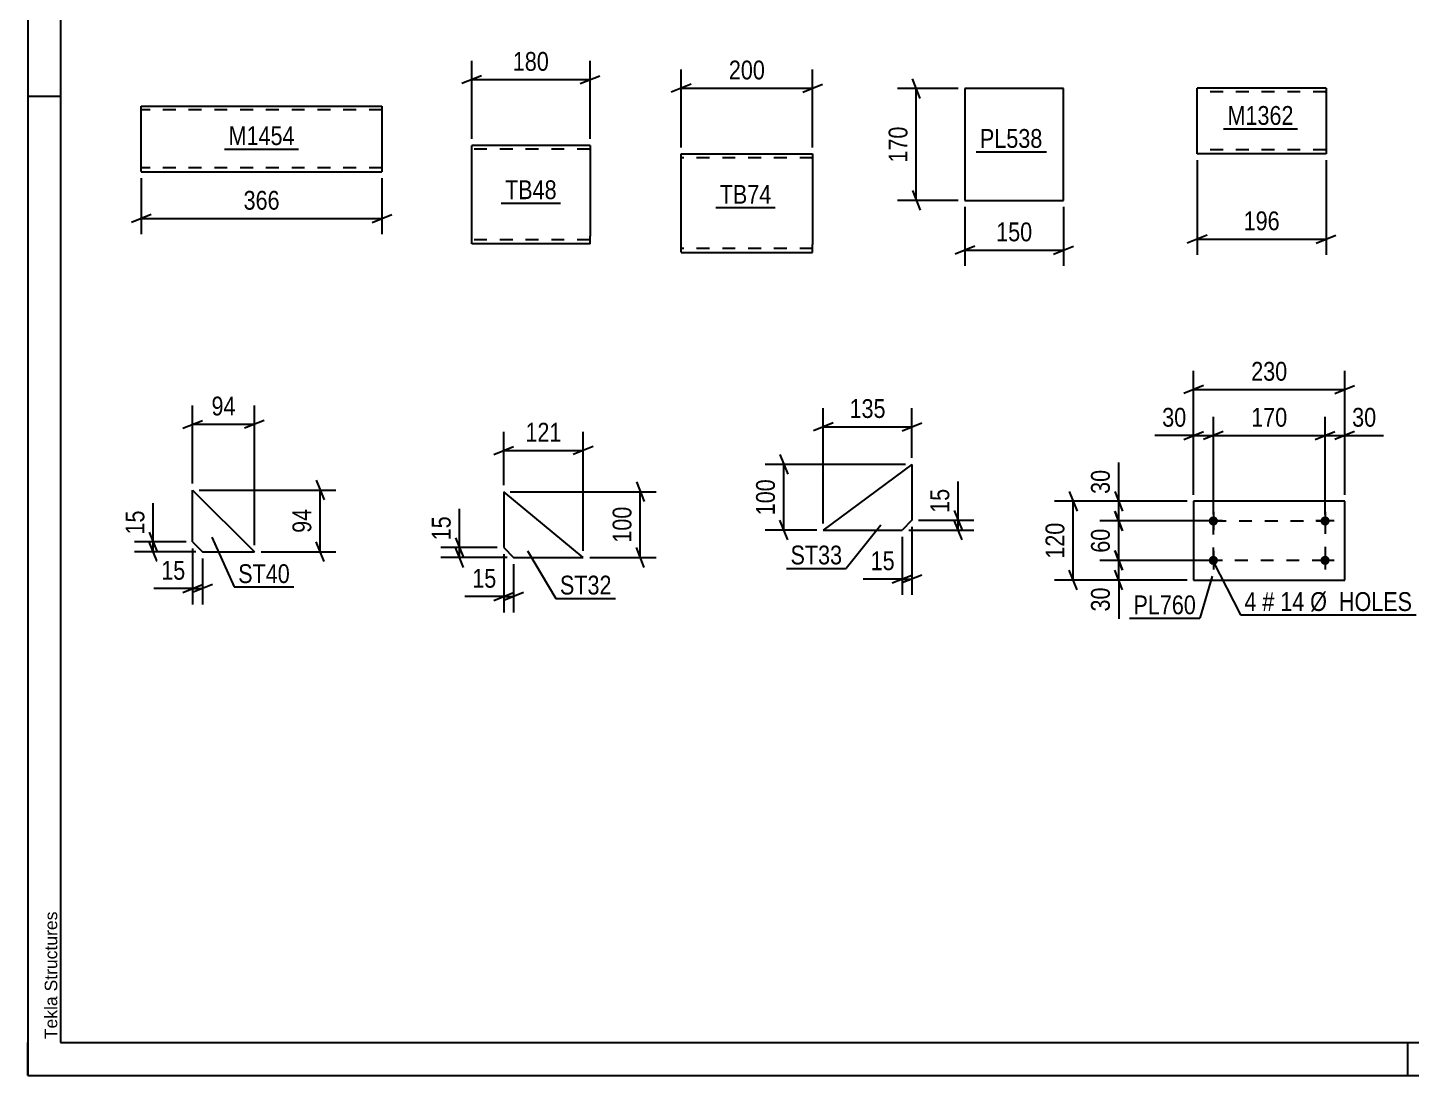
# Model space of a CAD drawing. Header units: millimetres. Extents: x 0 to 420, y 0 to 297.
# Drawn here: x 0 to 210.5, y 0 to 159.5 of the extents above; entities that cross this region are included whole.
import ezdxf

# ---------------------------------------------------------------- set-up
doc = ezdxf.new("R2010")
doc.units = ezdxf.units.MM
doc.linetypes.add('DXK_LINE_DOT2', pattern=[3.9198, 1.9599, -1.9599])
doc.styles.add('Arial', font='ARIAL.TTF', dxfattribs={"height": 0.2})
doc.styles.add('Arial Narrow', font='ARIALN.TTF', dxfattribs={"height": 0.2})

# ---------------------------------------------------------------- blocks, each defined once
blk = doc.blocks.new('Unknown-814463964-1135')
at = {"color": 5, "linetype": 'Continuous'}
for p, q in [((0, 297), (0, 0)), ((5, 292), (5, 5)), ((5, 149), (0, 149)), ((0, 0), (0, 5)), ((5, 5), (415, 5)), ((210, 0), (210, 5)), ((0, 0), (420, 0))]:
    blk.add_line(p, q, dxfattribs=at)
at = {"color": 174, "linetype": 'Continuous', "style": 'Arial'}
blk.add_text('Tekla Structures', height=1.9102, rotation=90, dxfattribs=at).set_placement((4.5, 5.5))
blk = doc.blocks.new('Part-814463964-2185 - 2170')
at = {"color": 2, "linetype": 'Continuous'}
for p, q in [((85.56, 141.55), (67.56, 141.55)), ((67.56, 126.64), (67.56, 141.55)), ((85.56, 141.55), (85.56, 127.75)), ((67.56, 126.55), (67.56, 126.64)), ((85.56, 126.55), (67.56, 126.55)), ((85.56, 126.55), (85.56, 127.75))]:
    blk.add_line(p, q, dxfattribs=at)
at = {"color": 7, "linetype": 'DXK_LINE_DOT2'}
for p, q in [((85.56, 140.95), (67.56, 140.95)), ((85.56, 140.9), (85.56, 140.95)), ((85.56, 140.95), (85.56, 140.9)), ((85.56, 140.8), (85.56, 140.9)), ((85.56, 140.9), (85.56, 140.8)), ((67.56, 127.15), (67.56, 127.19)), ((85.56, 127.15), (67.56, 127.15)), ((85.56, 127.19), (85.56, 127.52)), ((85.56, 127.15), (85.56, 127.19))]:
    blk.add_line(p, q, dxfattribs=at)
blk = doc.blocks.new('Part-814463964-2217 - 2201')
at = {"color": 2, "linetype": 'Continuous'}
for p, q in [((72.43, 88.82), (72.43, 80.32)), ((84.51, 78.82), (72.43, 88.82)), ((72.43, 80.32), (73.93, 78.82)), ((73.93, 78.82), (84.51, 78.82))]:
    blk.add_line(p, q, dxfattribs=at)
blk = doc.blocks.new('Part-814463964-2143 - 2129')
at = {"color": 2, "linetype": 'Continuous'}
for p, q in [((157.59, 150.18), (142.59, 150.18)), ((142.59, 150.18), (142.59, 133.18)), ((157.59, 133.18), (157.59, 150.18)), ((142.59, 133.18), (157.59, 133.18))]:
    blk.add_line(p, q, dxfattribs=at)
blk = doc.blocks.new('Part-814463964-2277 - 2261')
at = {"color": 2, "linetype": 'Continuous'}
for p, q in [((134.54, 92.99), (121.04, 82.99)), ((134.54, 92.99), (134.54, 84.49)), ((134.54, 84.49), (133.04, 82.99)), ((121.04, 82.99), (133.04, 82.99))]:
    blk.add_line(p, q, dxfattribs=at)
blk = doc.blocks.new('Part-814463964-2343 - 2328')
at = {"color": 2, "linetype": 'Continuous'}
for p, q in [((99.42, 125.33), (99.42, 140.24)), ((99.42, 140.24), (119.42, 140.24)), ((119.42, 140.24), (119.42, 126.44)), ((119.42, 125.24), (119.42, 126.44)), ((99.42, 125.33), (99.42, 125.24)), ((99.42, 125.24), (119.42, 125.24))]:
    blk.add_line(p, q, dxfattribs=at)
at = {"color": 7, "linetype": 'DXK_LINE_DOT2'}
for p, q in [((119.42, 139.64), (99.42, 139.64)), ((119.42, 139.64), (119.42, 139.59)), ((119.42, 139.59), (119.42, 139.64)), ((119.42, 139.5), (119.42, 139.59)), ((119.42, 139.59), (119.42, 139.5)), ((99.42, 125.84), (99.42, 125.88)), ((119.42, 125.84), (99.42, 125.84)), ((119.42, 125.88), (119.42, 126.21)), ((119.42, 125.84), (119.42, 125.88))]:
    blk.add_line(p, q, dxfattribs=at)
blk = doc.blocks.new('Part-814463964-2523 - 2509')
at = {"color": 2, "linetype": 'Continuous'}
for p, q in [((197.54, 150.28), (177.93, 150.28)), ((177.93, 140.28), (177.93, 150.28)), ((197.54, 150.28), (197.54, 140.28)), ((197.54, 140.28), (177.93, 140.28))]:
    blk.add_line(p, q, dxfattribs=at)
at = {"color": 7, "linetype": 'DXK_LINE_DOT2'}
for p, q in [((197.54, 149.68), (177.93, 149.68)), ((197.54, 149.64), (197.54, 149.68)), ((197.54, 149.68), (197.54, 149.64)), ((197.54, 149.54), (197.54, 149.64)), ((197.54, 149.64), (197.54, 149.54)), ((177.93, 140.88), (177.93, 140.93)), ((197.54, 140.88), (177.93, 140.88))]:
    blk.add_line(p, q, dxfattribs=at)
blk = doc.blocks.new('Part-814463964-5472 - 5471')
at = {"color": 2, "linetype": 'Continuous'}
for p, q in [((17.29, 137.63), (17.29, 147.54)), ((17.29, 147.54), (53.89, 147.54)), ((53.89, 147.54), (53.89, 137.54)), ((17.29, 137.63), (17.29, 137.54)), ((17.29, 137.54), (53.89, 137.54))]:
    blk.add_line(p, q, dxfattribs=at)
at = {"color": 7, "linetype": 'DXK_LINE_DOT2'}
for p, q in [((53.89, 147.45), (53.89, 147.54)), ((53.89, 146.94), (17.29, 146.94)), ((17.29, 138.14), (17.29, 138.18)), ((53.89, 138.14), (17.29, 138.14)), ((53.89, 138.14), (53.89, 138.18))]:
    blk.add_line(p, q, dxfattribs=at)
blk = doc.blocks.new('Part-814463964-5543 - 5542')
at = {"color": 2, "linetype": 'Continuous'}
for p, q in [((200.39, 87.38), (177.39, 87.38)), ((177.39, 87.38), (177.39, 75.38)), ((200.39, 75.38), (200.39, 87.38)), ((177.39, 75.38), (200.39, 75.38))]:
    blk.add_line(p, q, dxfattribs=at)
blk = doc.blocks.new('Bolt-814463964-5544 - 5542')
at = {"linetype": 'Continuous'}
for points in [[(180.39, 83.68, -1), (180.39, 85.08, -1)], [(197.39, 83.68, -1), (197.39, 85.08, -1)], [(180.39, 77.68, -1), (180.39, 79.08, -1)], [(197.39, 77.68, -1), (197.39, 79.08, -1)]]:
    blk.add_hatch(color=1, dxfattribs=at).paths.add_polyline_path(points)
at = {"color": 1, "linetype": 'Continuous'}
for p, q in [((181.79, 84.38), (178.99, 84.38)), ((180.39, 85.78), (180.39, 82.98)), ((198.79, 84.38), (195.99, 84.38)), ((197.39, 85.78), (197.39, 82.98)), ((181.79, 78.38), (178.99, 78.38)), ((180.39, 79.78), (180.39, 76.98)), ((198.79, 78.38), (195.99, 78.38)), ((197.39, 79.78), (197.39, 76.98))]:
    blk.add_line(p, q, dxfattribs=at)
blk = doc.blocks.new('Part-814463964-5719 - 5718')
at = {"color": 2, "linetype": 'Continuous'}
for p, q in [((25.1, 81.19), (25.1, 89.09)), ((25.1, 89.09), (34.5, 79.69)), ((25.1, 81.19), (26.6, 79.69)), ((26.6, 79.69), (34.5, 79.69))]:
    blk.add_line(p, q, dxfattribs=at)
blk = doc.blocks.new('Rectangle-814463964-14484 - 5542')
at = {"color": 1, "linetype": 'DXK_LINE_DOT2'}
blk.add_lwpolyline([(180.39, 84.38), (197.39, 84.38), (197.39, 78.38), (180.39, 78.38), (180.39, 84.38)], close=True, dxfattribs=at)
blk = doc.blocks.new('StraightDimension-814463964-2187 - 2170')
at = {"color": 7, "linetype": 'Continuous'}
for p, q in [((67.56, 142.55), (67.56, 154.4)), ((85.56, 142.55), (85.56, 154.4)), ((69.06, 152.15), (66.06, 150.95)), ((84.06, 150.95), (87.06, 152.15)), ((67.56, 151.55), (85.56, 151.55))]:
    blk.add_line(p, q, dxfattribs=at)
at = {"color": 0}
blk.add_wipeout([(79.9, 152.3), (79.9, 156.5), (73.21, 156.5), (73.21, 152.3)], dxfattribs=at)
at = {"color": 3, "style": 'Arial Narrow'}
blk.add_text('180', height=2.863, dxfattribs=at).set_placement((73.81, 152.9))
blk = doc.blocks.new('StraightDimension-814463964-2249 - 2201')
at = {"color": 7, "linetype": 'Continuous'}
for p, q in [((73.43, 88.82), (95.61, 88.82)), ((92.61, 90.32), (93.81, 87.32)), ((93.21, 78.82), (93.21, 88.82)), ((93.81, 77.32), (92.61, 80.32)), ((85.51, 78.82), (95.61, 78.82))]:
    blk.add_line(p, q, dxfattribs=at)
at = {"color": 0}
blk.add_wipeout([(92.46, 87.16), (88.26, 87.16), (88.26, 80.48), (92.46, 80.48)], dxfattribs=at)
at = {"color": 3, "style": 'Arial Narrow'}
blk.add_text('100', height=2.863, rotation=90.0002, dxfattribs=at).set_placement((91.86, 81.08))
blk = doc.blocks.new('StraightDimension-814463964-2219 - 2201')
at = {"color": 7, "linetype": 'Continuous'}
for p, q in [((72.43, 79.32), (72.43, 70.47)), ((73.93, 77.82), (73.93, 70.47)), ((70.93, 72.27), (73.93, 73.47)), ((75.43, 73.47), (72.43, 72.27)), ((72.43, 72.87), (73.93, 72.87))]:
    blk.add_line(p, q, dxfattribs=at)
at = {"color": 0}
blk.add_wipeout([(71.9, 73.62), (71.9, 77.82), (67.04, 77.82), (67.04, 73.62)], dxfattribs=at)
at = {"color": 7, "linetype": 'Continuous'}
blk.add_line((72.43, 72.87), (66.52, 72.87), dxfattribs=at)
blk.add_line((72.43, 72.87), (66.52, 72.87), dxfattribs=at)
at = {"color": 3, "style": 'Arial Narrow'}
blk.add_text('15', height=2.863, dxfattribs=at).set_placement((67.64, 74.22))
blk = doc.blocks.new('StraightDimension-814463964-2231 - 2201')
at = {"color": 7, "linetype": 'Continuous'}
for p, q in [((72.43, 89.82), (72.43, 97.96)), ((84.51, 79.82), (84.51, 97.96)), ((70.93, 94.51), (73.93, 95.71)), ((72.43, 95.11), (84.51, 95.11)), ((86.01, 95.71), (83.01, 94.51))]:
    blk.add_line(p, q, dxfattribs=at)
at = {"color": 0}
blk.add_wipeout([(81.81, 95.86), (81.81, 100.06), (75.13, 100.06), (75.13, 95.86)], dxfattribs=at)
at = {"color": 3, "style": 'Arial Narrow'}
blk.add_text('121', height=2.863, dxfattribs=at).set_placement((75.73, 96.46))
blk = doc.blocks.new('StraightDimension-814463964-2238 - 2201')
at = {"color": 7, "linetype": 'Continuous'}
for p, q in [((71.43, 80.32), (62.85, 80.32)), ((65.1, 81.82), (66.3, 78.82)), ((66.3, 77.32), (65.1, 80.32)), ((65.7, 78.82), (65.7, 80.32)), ((72.93, 78.82), (62.85, 78.82))]:
    blk.add_line(p, q, dxfattribs=at)
at = {"color": 0}
blk.add_wipeout([(64.95, 85.7), (60.75, 85.7), (60.75, 80.84), (64.95, 80.84)], dxfattribs=at)
at = {"color": 7, "linetype": 'Continuous'}
blk.add_line((65.7, 80.32), (65.7, 86.22), dxfattribs=at)
blk.add_line((65.7, 80.32), (65.7, 86.22), dxfattribs=at)
at = {"color": 3, "style": 'Arial Narrow'}
blk.add_text('15', height=2.863, rotation=90.0002, dxfattribs=at).set_placement((64.35, 81.44))
blk = doc.blocks.new('StraightDimension-814463964-2145 - 2129')
at = {"color": 7, "linetype": 'Continuous'}
for p, q in [((142.59, 132.18), (142.59, 123.2)), ((157.59, 132.18), (157.59, 123.2)), ((144.09, 126.2), (141.09, 125)), ((142.59, 125.6), (157.59, 125.6)), ((156.09, 125), (159.09, 126.2))]:
    blk.add_line(p, q, dxfattribs=at)
at = {"color": 0}
blk.add_wipeout([(153.43, 126.35), (153.43, 130.55), (146.75, 130.55), (146.75, 126.35)], dxfattribs=at)
at = {"color": 3, "style": 'Arial Narrow'}
blk.add_text('150', height=2.863, dxfattribs=at).set_placement((147.35, 126.95))
blk = doc.blocks.new('StraightDimension-814463964-2156 - 2129')
at = {"color": 7, "linetype": 'Continuous'}
for p, q in [((135.8, 148.68), (134.6, 151.68)), ((141.59, 150.18), (132.35, 150.18)), ((135.2, 133.18), (135.2, 150.18)), ((141.59, 133.18), (132.35, 133.18)), ((134.6, 134.68), (135.8, 131.68))]:
    blk.add_line(p, q, dxfattribs=at)
at = {"color": 0}
blk.add_wipeout([(134.45, 145.02), (130.25, 145.02), (130.25, 138.33), (134.45, 138.33)], dxfattribs=at)
at = {"color": 3, "style": 'Arial Narrow'}
blk.add_text('170', height=2.863, rotation=90.0002, dxfattribs=at).set_placement((133.85, 138.93))
blk = doc.blocks.new('StraightDimension-814463964-2279 - 2261')
at = {"color": 7, "linetype": 'Continuous'}
for p, q in [((135.54, 84.49), (143.96, 84.49)), ((140.96, 85.99), (142.16, 82.99)), ((142.16, 81.49), (140.96, 84.49)), ((141.56, 82.99), (141.56, 84.49)), ((134.04, 82.99), (143.96, 82.99))]:
    blk.add_line(p, q, dxfattribs=at)
at = {"color": 0}
blk.add_wipeout([(140.81, 89.87), (136.61, 89.87), (136.61, 85.02), (140.81, 85.02)], dxfattribs=at)
at = {"color": 7, "linetype": 'Continuous'}
blk.add_line((141.56, 84.49), (141.56, 90.4), dxfattribs=at)
blk.add_line((141.56, 84.49), (141.56, 90.4), dxfattribs=at)
at = {"color": 3, "style": 'Arial Narrow'}
blk.add_text('15', height=2.863, rotation=90.0002, dxfattribs=at).set_placement((140.21, 85.62))
blk = doc.blocks.new('StraightDimension-814463964-2316 - 2261')
at = {"color": 7, "linetype": 'Continuous'}
for p, q in [((121.04, 83.99), (121.04, 101.56)), ((134.54, 93.99), (134.54, 101.56)), ((122.54, 99.31), (119.54, 98.11)), ((133.04, 98.11), (136.04, 99.31)), ((121.04, 98.71), (134.54, 98.71))]:
    blk.add_line(p, q, dxfattribs=at)
at = {"color": 0}
blk.add_wipeout([(131.13, 99.46), (131.13, 103.66), (124.44, 103.66), (124.44, 99.46)], dxfattribs=at)
at = {"color": 3, "style": 'Arial Narrow'}
blk.add_text('135', height=2.863, dxfattribs=at).set_placement((125.04, 100.06))
blk = doc.blocks.new('StraightDimension-814463964-2291 - 2261')
at = {"color": 7, "linetype": 'Continuous'}
for p, q in [((133.54, 92.99), (112.18, 92.99)), ((114.43, 94.49), (115.63, 91.49)), ((115.03, 82.99), (115.03, 92.99)), ((115.63, 81.49), (114.43, 84.49)), ((120.04, 82.99), (112.18, 82.99))]:
    blk.add_line(p, q, dxfattribs=at)
at = {"color": 0}
blk.add_wipeout([(114.28, 91.33), (110.08, 91.33), (110.08, 84.65), (114.28, 84.65)], dxfattribs=at)
at = {"color": 3, "style": 'Arial Narrow'}
blk.add_text('100', height=2.863, rotation=90.0002, dxfattribs=at).set_placement((113.68, 85.25))
blk = doc.blocks.new('StraightDimension-814463964-2300 - 2261')
at = {"color": 7, "linetype": 'Continuous'}
for p, q in [((134.54, 83.49), (134.54, 73.14)), ((133.04, 81.99), (133.04, 73.14)), ((131.54, 74.94), (134.54, 76.14)), ((136.04, 76.14), (133.04, 74.94)), ((133.04, 75.54), (134.54, 75.54))]:
    blk.add_line(p, q, dxfattribs=at)
at = {"color": 0}
blk.add_wipeout([(132.51, 76.29), (132.51, 80.49), (127.65, 80.49), (127.65, 76.29)], dxfattribs=at)
at = {"color": 7, "linetype": 'Continuous'}
blk.add_line((133.04, 75.54), (127.13, 75.54), dxfattribs=at)
blk.add_line((133.04, 75.54), (127.13, 75.54), dxfattribs=at)
at = {"color": 3, "style": 'Arial Narrow'}
blk.add_text('15', height=2.863, dxfattribs=at).set_placement((128.25, 76.89))
blk = doc.blocks.new('StraightDimension-814463964-2345 - 2328')
at = {"color": 7, "linetype": 'Continuous'}
for p, q in [((99.42, 141.24), (99.42, 153.09)), ((119.42, 141.24), (119.42, 153.09)), ((100.92, 150.84), (97.92, 149.64)), ((99.42, 150.24), (119.42, 150.24)), ((117.92, 149.64), (120.92, 150.84))]:
    blk.add_line(p, q, dxfattribs=at)
at = {"color": 0}
blk.add_wipeout([(112.76, 150.99), (112.76, 155.19), (106.08, 155.19), (106.08, 150.99)], dxfattribs=at)
at = {"color": 3, "style": 'Arial Narrow'}
blk.add_text('200', height=2.863, dxfattribs=at).set_placement((106.68, 151.59))
blk = doc.blocks.new('StraightDimension-814463964-2528 - 2509')
at = {"color": 7, "linetype": 'Continuous'}
for p, q in [((177.93, 139.28), (177.93, 124.88)), ((197.54, 139.28), (197.54, 124.88)), ((179.43, 127.88), (176.43, 126.68)), ((177.93, 127.28), (197.54, 127.28)), ((196.04, 126.68), (199.04, 127.88))]:
    blk.add_line(p, q, dxfattribs=at)
at = {"color": 0}
blk.add_wipeout([(191.08, 128.03), (191.08, 132.23), (184.4, 132.23), (184.4, 128.03)], dxfattribs=at)
at = {"color": 3, "style": 'Arial Narrow'}
blk.add_text('196', height=2.863, dxfattribs=at).set_placement((185, 128.63))
blk = doc.blocks.new('StraightDimension-814463964-5474 - 5471')
at = {"color": 7, "linetype": 'Continuous'}
for p, q in [((17.29, 136.54), (17.29, 128.01)), ((53.89, 136.54), (53.89, 128.01)), ((18.79, 131.01), (15.79, 129.81)), ((52.39, 129.81), (55.39, 131.01)), ((17.29, 130.41), (53.89, 130.41))]:
    blk.add_line(p, q, dxfattribs=at)
at = {"color": 0}
blk.add_wipeout([(38.94, 131.16), (38.94, 135.36), (32.25, 135.36), (32.25, 131.16)], dxfattribs=at)
at = {"color": 3, "style": 'Arial Narrow'}
blk.add_text('366', height=2.863, dxfattribs=at).set_placement((32.85, 131.76))
blk = doc.blocks.new('StraightDimension-814463964-5547 - 5542')
at = {"color": 7, "linetype": 'Continuous'}
for p, q in [((179.39, 84.38), (163.14, 84.38)), ((165.39, 85.88), (166.59, 82.88)), ((165.99, 78.38), (165.99, 84.38)), ((179.39, 78.38), (163.14, 78.38)), ((166.59, 76.88), (165.39, 79.88))]:
    blk.add_line(p, q, dxfattribs=at)
at = {"color": 0}
blk.add_wipeout([(165.24, 83.81), (161.04, 83.81), (161.04, 78.95), (165.24, 78.95)], dxfattribs=at)
at = {"color": 3, "style": 'Arial Narrow'}
blk.add_text('60', height=2.863, rotation=90.0002, dxfattribs=at).set_placement((164.64, 79.55))
blk = doc.blocks.new('StraightDimension-814463964-5563 - 5542')
at = {"color": 7, "linetype": 'Continuous'}
for p, q in [((180.39, 85.38), (180.39, 100.23)), ((197.39, 85.38), (197.39, 100.23)), ((181.89, 97.98), (178.89, 96.78)), ((180.39, 97.38), (197.39, 97.38)), ((195.89, 96.78), (198.89, 97.98))]:
    blk.add_line(p, q, dxfattribs=at)
at = {"color": 0}
blk.add_wipeout([(192.23, 98.13), (192.23, 102.33), (185.55, 102.33), (185.55, 98.13)], dxfattribs=at)
at = {"color": 3, "style": 'Arial Narrow'}
blk.add_text('170', height=2.863, dxfattribs=at).set_placement((186.15, 98.73))
blk = doc.blocks.new('StraightDimension-814463964-5548 - 5542')
at = {"color": 7, "linetype": 'Continuous'}
for p, q in [((179.39, 78.38), (163.14, 78.38)), ((165.39, 79.88), (166.59, 76.88)), ((165.99, 75.38), (165.99, 78.38)), ((166.59, 73.88), (165.39, 76.88)), ((176.39, 75.38), (163.14, 75.38))]:
    blk.add_line(p, q, dxfattribs=at)
at = {"color": 0}
blk.add_wipeout([(165.24, 74.85), (161.04, 74.85), (161.04, 70), (165.24, 70)], dxfattribs=at)
at = {"color": 7, "linetype": 'Continuous'}
blk.add_line((165.99, 75.38), (165.99, 69.47), dxfattribs=at)
blk.add_line((165.99, 75.38), (165.99, 69.47), dxfattribs=at)
at = {"color": 3, "style": 'Arial Narrow'}
blk.add_text('30', height=2.863, rotation=90.0002, dxfattribs=at).set_placement((164.64, 70.6))
blk = doc.blocks.new('StraightDimension-814463964-5546 - 5542')
at = {"color": 7, "linetype": 'Continuous'}
for p, q in [((165.39, 88.88), (166.59, 85.88)), ((176.39, 87.38), (163.14, 87.38)), ((165.99, 84.38), (165.99, 87.38)), ((179.39, 84.38), (163.14, 84.38)), ((166.59, 82.88), (165.39, 85.88))]:
    blk.add_line(p, q, dxfattribs=at)
at = {"color": 0}
blk.add_wipeout([(165.24, 92.76), (161.04, 92.76), (161.04, 87.9), (165.24, 87.9)], dxfattribs=at)
at = {"color": 7, "linetype": 'Continuous'}
blk.add_line((165.99, 87.38), (165.99, 93.29), dxfattribs=at)
blk.add_line((165.99, 87.38), (165.99, 93.29), dxfattribs=at)
at = {"color": 3, "style": 'Arial Narrow'}
blk.add_text('30', height=2.863, rotation=90.0002, dxfattribs=at).set_placement((164.64, 88.5))
blk = doc.blocks.new('StraightDimension-814463964-5558 - 5542')
at = {"color": 7, "linetype": 'Continuous'}
for p, q in [((158.47, 88.88), (159.67, 85.88)), ((176.39, 87.38), (156.22, 87.38)), ((159.07, 75.38), (159.07, 87.38)), ((159.67, 73.88), (158.47, 76.88)), ((176.39, 75.38), (156.22, 75.38))]:
    blk.add_line(p, q, dxfattribs=at)
at = {"color": 0}
blk.add_wipeout([(158.32, 84.72), (154.12, 84.72), (154.12, 78.04), (158.32, 78.04)], dxfattribs=at)
at = {"color": 3, "style": 'Arial Narrow'}
blk.add_text('120', height=2.863, rotation=90.0002, dxfattribs=at).set_placement((157.72, 78.64))
blk = doc.blocks.new('StraightDimension-814463964-5562 - 5542')
at = {"color": 7, "linetype": 'Continuous'}
for p, q in [((197.39, 85.38), (197.39, 100.23)), ((200.39, 88.38), (200.39, 100.23)), ((195.89, 96.78), (198.89, 97.98)), ((197.39, 97.38), (200.39, 97.38)), ((201.89, 97.98), (198.89, 96.78))]:
    blk.add_line(p, q, dxfattribs=at)
at = {"color": 0}
blk.add_wipeout([(205.77, 98.13), (205.77, 102.33), (200.91, 102.33), (200.91, 98.13)], dxfattribs=at)
at = {"color": 7, "linetype": 'Continuous'}
blk.add_line((200.39, 97.38), (206.3, 97.38), dxfattribs=at)
blk.add_line((200.39, 97.38), (206.3, 97.38), dxfattribs=at)
at = {"color": 3, "style": 'Arial Narrow'}
blk.add_text('30', height=2.863, dxfattribs=at).set_placement((201.51, 98.73))
blk = doc.blocks.new('StraightDimension-814463964-5564 - 5542')
at = {"color": 7, "linetype": 'Continuous'}
for p, q in [((177.39, 88.38), (177.39, 100.23)), ((180.39, 85.38), (180.39, 100.23)), ((175.89, 96.78), (178.89, 97.98)), ((177.39, 97.38), (180.39, 97.38)), ((181.89, 97.98), (178.89, 96.78))]:
    blk.add_line(p, q, dxfattribs=at)
at = {"color": 0}
blk.add_wipeout([(176.86, 98.13), (176.86, 102.33), (172.01, 102.33), (172.01, 98.13)], dxfattribs=at)
at = {"color": 7, "linetype": 'Continuous'}
blk.add_line((177.39, 97.38), (171.48, 97.38), dxfattribs=at)
blk.add_line((177.39, 97.38), (171.48, 97.38), dxfattribs=at)
at = {"color": 3, "style": 'Arial Narrow'}
blk.add_text('30', height=2.863, dxfattribs=at).set_placement((172.61, 98.73))
blk = doc.blocks.new('StraightDimension-814463964-5574 - 5542')
at = {"color": 7, "linetype": 'Continuous'}
for p, q in [((177.39, 88.38), (177.39, 107.23)), ((200.39, 88.38), (200.39, 107.23)), ((178.89, 104.98), (175.89, 103.78)), ((177.39, 104.38), (200.39, 104.38)), ((198.89, 103.78), (201.89, 104.98))]:
    blk.add_line(p, q, dxfattribs=at)
at = {"color": 0}
blk.add_wipeout([(192.23, 105.13), (192.23, 109.33), (185.55, 109.33), (185.55, 105.13)], dxfattribs=at)
at = {"color": 3, "style": 'Arial Narrow'}
blk.add_text('230', height=2.863, dxfattribs=at).set_placement((186.15, 105.73))
blk = doc.blocks.new('StraightDimension-814463964-5729 - 5718')
at = {"color": 7, "linetype": 'Continuous'}
for p, q in [((18.5, 82.69), (19.7, 79.69)), ((24.1, 81.19), (16.25, 81.19)), ((19.7, 78.19), (18.5, 81.19)), ((19.1, 79.69), (19.1, 81.19)), ((25.6, 79.69), (16.25, 79.69))]:
    blk.add_line(p, q, dxfattribs=at)
at = {"color": 0}
blk.add_wipeout([(18.35, 86.58), (14.15, 86.58), (14.15, 81.72), (18.35, 81.72)], dxfattribs=at)
at = {"color": 7, "linetype": 'Continuous'}
blk.add_line((19.1, 81.19), (19.1, 87.1), dxfattribs=at)
blk.add_line((19.1, 81.19), (19.1, 87.1), dxfattribs=at)
at = {"color": 3, "style": 'Arial Narrow'}
blk.add_text('15', height=2.863, rotation=90.0002, dxfattribs=at).set_placement((17.75, 82.32))
blk = doc.blocks.new('StraightDimension-814463964-5721 - 5718')
at = {"color": 7, "linetype": 'Continuous'}
for p, q in [((25.1, 80.19), (25.1, 71.69)), ((26.6, 78.69), (26.6, 71.69)), ((23.6, 73.49), (26.6, 74.69)), ((28.1, 74.69), (25.1, 73.49)), ((25.1, 74.09), (26.6, 74.09))]:
    blk.add_line(p, q, dxfattribs=at)
at = {"color": 0}
blk.add_wipeout([(24.57, 74.84), (24.57, 79.04), (19.72, 79.04), (19.72, 74.84)], dxfattribs=at)
at = {"color": 7, "linetype": 'Continuous'}
blk.add_line((25.1, 74.09), (19.19, 74.09), dxfattribs=at)
blk.add_line((25.1, 74.09), (19.19, 74.09), dxfattribs=at)
at = {"color": 3, "style": 'Arial Narrow'}
blk.add_text('15', height=2.863, dxfattribs=at).set_placement((20.32, 75.44))
blk = doc.blocks.new('StraightDimension-814463964-5733 - 5718')
at = {"color": 7, "linetype": 'Continuous'}
for p, q in [((43.9, 90.59), (45.1, 87.59)), ((26.1, 89.09), (46.9, 89.09)), ((44.5, 79.69), (44.5, 89.09)), ((45.1, 78.19), (43.9, 81.19)), ((35.5, 79.69), (46.9, 79.69))]:
    blk.add_line(p, q, dxfattribs=at)
at = {"color": 0}
blk.add_wipeout([(43.75, 86.82), (39.55, 86.82), (39.55, 81.97), (43.75, 81.97)], dxfattribs=at)
at = {"color": 3, "style": 'Arial Narrow'}
blk.add_text('94', height=2.863, rotation=90.0002, dxfattribs=at).set_placement((43.15, 82.57))
blk = doc.blocks.new('StraightDimension-814463964-5725 - 5718')
at = {"color": 7, "linetype": 'Continuous'}
for p, q in [((25.1, 90.09), (25.1, 101.94)), ((34.5, 80.69), (34.5, 101.94)), ((23.6, 98.49), (26.6, 99.69)), ((25.1, 99.09), (34.5, 99.09)), ((36, 99.69), (33, 98.49))]:
    blk.add_line(p, q, dxfattribs=at)
at = {"color": 0}
blk.add_wipeout([(32.23, 99.84), (32.23, 104.04), (27.37, 104.04), (27.37, 99.84)], dxfattribs=at)
at = {"color": 3, "style": 'Arial Narrow'}
blk.add_text('94', height=2.863, dxfattribs=at).set_placement((27.97, 100.44))
blk = doc.blocks.new('Mark-814463964-2183 - 2170')
at = {"color": 0}
blk.add_wipeout([(80.48, 133.36), (80.48, 136.36), (72.63, 136.36), (72.63, 133.36)], dxfattribs=at)
blk.add_wipeout([(80.48, 133.36), (80.48, 136.36), (72.63, 136.36), (72.63, 133.36)], dxfattribs=at)
at = {"color": 30, "linetype": 'Continuous'}
blk.add_line((72.03, 132.76), (81.08, 132.76), dxfattribs=at)
at = {"color": 3, "style": 'Arial Narrow'}
blk.add_text('TB48', height=2.863, dxfattribs=at).set_placement((72.63, 133.36))
blk = doc.blocks.new('Mark-814463964-2213 - 2201')
at = {"color": 0}
blk.add_wipeout([(88.83, 73.19), (88.83, 76.19), (80.98, 76.19), (80.98, 73.19)], dxfattribs=at)
blk.add_wipeout([(88.83, 73.19), (88.83, 76.19), (80.98, 76.19), (80.98, 73.19)], dxfattribs=at)
at = {"color": 30, "linetype": 'Continuous'}
for p, q in [((76.05, 79.85), (80.38, 72.59)), ((80.38, 72.59), (89.43, 72.59))]:
    blk.add_line(p, q, dxfattribs=at)
at = {"color": 3, "style": 'Arial Narrow'}
blk.add_text('ST32', height=2.863, dxfattribs=at).set_placement((80.98, 73.19))
blk = doc.blocks.new('Mark-814463964-2141 - 2129')
at = {"color": 0}
blk.add_wipeout([(154.39, 141.17), (154.39, 144.17), (144.88, 144.17), (144.88, 141.17)], dxfattribs=at)
blk.add_wipeout([(154.39, 141.17), (154.39, 144.17), (144.88, 144.17), (144.88, 141.17)], dxfattribs=at)
at = {"color": 30, "linetype": 'Continuous'}
blk.add_line((144.28, 140.57), (154.99, 140.57), dxfattribs=at)
at = {"color": 3, "style": 'Arial Narrow'}
blk.add_text('PL538', height=2.863, dxfattribs=at).set_placement((144.88, 141.17))
blk = doc.blocks.new('Mark-814463964-2273 - 2261')
at = {"color": 0}
blk.add_wipeout([(123.91, 77.77), (123.91, 80.77), (116.06, 80.77), (116.06, 77.77)], dxfattribs=at)
blk.add_wipeout([(123.91, 77.77), (123.91, 80.77), (116.06, 80.77), (116.06, 77.77)], dxfattribs=at)
at = {"color": 30, "linetype": 'Continuous'}
for p in [(129.78, 83.76), (115.46, 77.17)]:
    blk.add_line(p, (124.51, 77.17), dxfattribs=at)
at = {"color": 3, "style": 'Arial Narrow'}
blk.add_text('ST33', height=2.863, dxfattribs=at).set_placement((116.06, 77.77))
blk = doc.blocks.new('Mark-814463964-2341 - 2328')
at = {"color": 0}
blk.add_wipeout([(113.14, 132.67), (113.14, 135.67), (105.29, 135.67), (105.29, 132.67)], dxfattribs=at)
blk.add_wipeout([(113.14, 132.67), (113.14, 135.67), (105.29, 135.67), (105.29, 132.67)], dxfattribs=at)
at = {"color": 30, "linetype": 'Continuous'}
blk.add_line((104.69, 132.07), (113.74, 132.07), dxfattribs=at)
at = {"color": 3, "style": 'Arial Narrow'}
blk.add_text('TB74', height=2.863, dxfattribs=at).set_placement((105.29, 132.67))
blk = doc.blocks.new('Mark-814463964-2521 - 2509')
at = {"color": 0}
blk.add_wipeout([(192.6, 144.67), (192.6, 147.67), (182.55, 147.67), (182.55, 144.67)], dxfattribs=at)
blk.add_wipeout([(192.6, 144.67), (192.6, 147.67), (182.55, 147.67), (182.55, 144.67)], dxfattribs=at)
at = {"color": 30, "linetype": 'Continuous'}
blk.add_line((181.95, 144.07), (193.2, 144.07), dxfattribs=at)
at = {"color": 3, "style": 'Arial Narrow'}
blk.add_text('M1362', height=2.863, dxfattribs=at).set_placement((182.55, 144.67))
blk = doc.blocks.new('Mark-814463964-5477 - 5471')
at = {"color": 0}
blk.add_wipeout([(40.62, 141.59), (40.62, 144.59), (30.57, 144.59), (30.57, 141.59)], dxfattribs=at)
blk.add_wipeout([(40.62, 141.59), (40.62, 144.59), (30.57, 144.59), (30.57, 141.59)], dxfattribs=at)
at = {"color": 30, "linetype": 'Continuous'}
blk.add_line((29.97, 140.99), (41.22, 140.99), dxfattribs=at)
at = {"color": 3, "style": 'Arial Narrow'}
blk.add_text('M1454', height=2.863, dxfattribs=at).set_placement((30.57, 141.59))
blk = doc.blocks.new('Mark-814463964-5577 - 5542')
at = {"color": 0}
blk.add_wipeout([(177.74, 70.18), (177.74, 73.18), (168.24, 73.18), (168.24, 70.18)], dxfattribs=at)
blk.add_wipeout([(177.74, 70.18), (177.74, 73.18), (168.24, 73.18), (168.24, 70.18)], dxfattribs=at)
at = {"color": 30, "linetype": 'Continuous'}
for p in [(180.2, 76), (167.64, 69.58)]:
    blk.add_line(p, (178.34, 69.58), dxfattribs=at)
at = {"color": 3, "style": 'Arial Narrow'}
blk.add_text('PL760', height=2.863, dxfattribs=at).set_placement((168.24, 70.18))
blk = doc.blocks.new('Mark-814463964-5580 - 5542')
at = {"color": 0}
blk.add_wipeout([(186.94, 70.68), (186.94, 73.68), (185.11, 73.68), (185.11, 70.68)], dxfattribs=at)
blk.add_wipeout([(186.94, 70.68), (186.94, 73.68), (185.11, 73.68), (185.11, 70.68)], dxfattribs=at)
at = {"color": 7, "linetype": 'Continuous'}
blk.add_line((180.32, 78.31), (184.51, 70.08), dxfattribs=at)
at = {"color": 0}
blk.add_wipeout([(189.67, 70.68), (189.67, 73.68), (187.84, 73.68), (187.84, 70.68)], dxfattribs=at)
blk.add_wipeout([(189.67, 70.68), (189.67, 73.68), (187.84, 73.68), (187.84, 70.68)], dxfattribs=at)
at = {"color": 3, "style": 'Arial Narrow'}
blk.add_text('4', height=2.86, dxfattribs=at).set_placement((185.11, 70.68))
at = {"color": 0}
blk.add_wipeout([(194.22, 70.68), (194.22, 73.68), (190.57, 73.68), (190.57, 70.68)], dxfattribs=at)
blk.add_wipeout([(194.22, 70.68), (194.22, 73.68), (190.57, 73.68), (190.57, 70.68)], dxfattribs=at)
at = {"color": 3, "style": 'Arial Narrow'}
blk.add_text('#', height=2.86, dxfattribs=at).set_placement((187.84, 70.68))
at = {"color": 0}
blk.add_wipeout([(210.65, 70.68), (210.65, 73.68), (195.12, 73.68), (195.12, 70.68)], dxfattribs=at)
blk.add_wipeout([(210.65, 70.68), (210.65, 73.68), (195.12, 73.68), (195.12, 70.68)], dxfattribs=at)
at = {"color": 7, "linetype": 'Continuous'}
blk.add_line((184.51, 70.08), (211.25, 70.08), dxfattribs=at)
at = {"color": 3, "style": 'Arial Narrow'}
for s, p in [('14', (190.57, 70.68)), ('Ø  HOLES', (195.12, 70.68))]:
    blk.add_text(s, height=2.863, dxfattribs=at).set_placement(p)
blk = doc.blocks.new('Mark-814463964-5736 - 5718')
at = {"color": 0}
blk.add_wipeout([(39.88, 74.93), (39.88, 77.93), (32.03, 77.93), (32.03, 74.93)], dxfattribs=at)
blk.add_wipeout([(39.88, 74.93), (39.88, 77.93), (32.03, 77.93), (32.03, 74.93)], dxfattribs=at)
at = {"color": 30, "linetype": 'Continuous'}
for p, q in [((28.01, 81.91), (31.43, 74.33)), ((31.43, 74.33), (40.48, 74.33))]:
    blk.add_line(p, q, dxfattribs=at)
at = {"color": 3, "style": 'Arial Narrow'}
blk.add_text('ST40', height=2.863, dxfattribs=at).set_placement((32.03, 74.93))

msp = doc.modelspace()

# ---------------------------------------------------------------- block references
for name in ['Unknown-814463964-1135', 'Part-814463964-2143 - 2129', 'Part-814463964-2523 - 2509', 'Part-814463964-5472 - 5471', 'Part-814463964-2185 - 2170', 'Part-814463964-2343 - 2328', 'Part-814463964-2277 - 2261', 'Part-814463964-5719 - 5718', 'Part-814463964-2217 - 2201', 'Part-814463964-5543 - 5542', 'Bolt-814463964-5544 - 5542', 'Rectangle-814463964-14484 - 5542']:
    msp.add_blockref(name, (0, 0))

# ---------------------------------------------------------------- next in the draw order: block references
for name in ['StraightDimension-814463964-2187 - 2170', 'StraightDimension-814463964-2345 - 2328', 'Mark-814463964-2521 - 2509', 'Mark-814463964-5477 - 5471', 'Mark-814463964-2141 - 2129', 'StraightDimension-814463964-2528 - 2509', 'StraightDimension-814463964-5474 - 5471', 'Mark-814463964-2183 - 2170', 'Mark-814463964-2341 - 2328', 'StraightDimension-814463964-2145 - 2129', 'StraightDimension-814463964-2249 - 2201', 'StraightDimension-814463964-2279 - 2261', 'StraightDimension-814463964-5729 - 5718', 'StraightDimension-814463964-5547 - 5542']:
    msp.add_blockref(name, (0, 0))

# ---------------------------------------------------------------- next in the draw order: block references
for name in ['StraightDimension-814463964-2156 - 2129', 'StraightDimension-814463964-2316 - 2261', 'StraightDimension-814463964-5563 - 5542', 'StraightDimension-814463964-5721 - 5718', 'StraightDimension-814463964-2219 - 2201', 'StraightDimension-814463964-5548 - 5542']:
    msp.add_blockref(name, (0, 0))

# ---------------------------------------------------------------- next in the draw order: block references
for name in ['StraightDimension-814463964-5562 - 5542', 'StraightDimension-814463964-2231 - 2201', 'StraightDimension-814463964-2291 - 2261', 'StraightDimension-814463964-5546 - 5542', 'StraightDimension-814463964-5733 - 5718']:
    msp.add_blockref(name, (0, 0))

# ---------------------------------------------------------------- next in the draw order: block references
for name in ['StraightDimension-814463964-5725 - 5718', 'StraightDimension-814463964-5558 - 5542', 'StraightDimension-814463964-2238 - 2201', 'StraightDimension-814463964-2300 - 2261', 'Mark-814463964-2213 - 2201']:
    msp.add_blockref(name, (0, 0))

# ---------------------------------------------------------------- next in the draw order: block references
for name in ['StraightDimension-814463964-5564 - 5542', 'Mark-814463964-2273 - 2261', 'Mark-814463964-5736 - 5718', 'Mark-814463964-5577 - 5542']:
    msp.add_blockref(name, (0, 0))

# ---------------------------------------------------------------- next in the draw order: block references
for name in ['StraightDimension-814463964-5574 - 5542', 'Mark-814463964-5580 - 5542']:
    msp.add_blockref(name, (0, 0))

doc.saveas('drawing.dxf')
